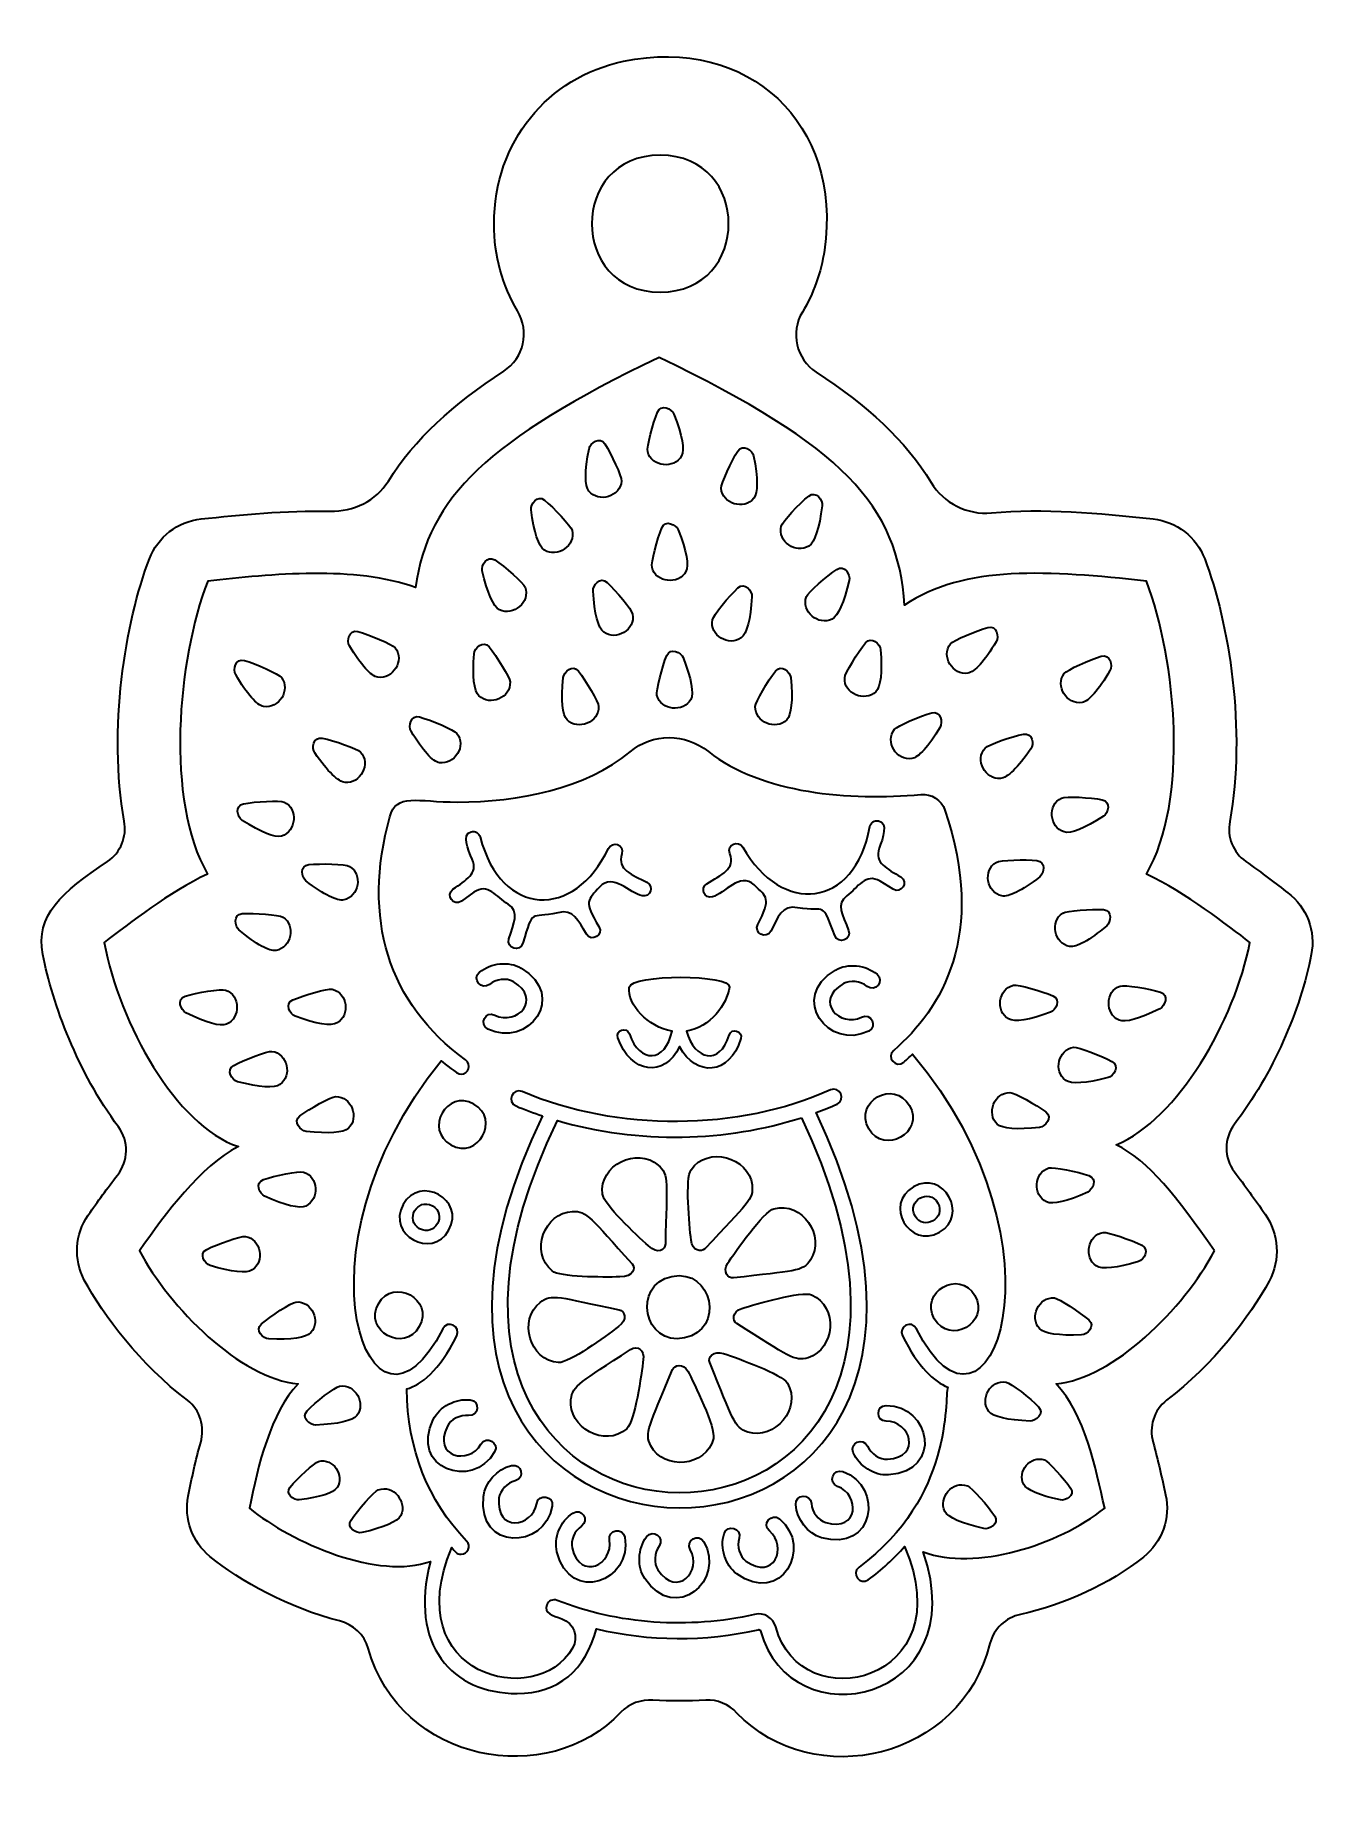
# Model space of a CAD drawing. Header units: inches. Extents: x 13.99 to 15.83, y -7.32 to -4.79.
import ezdxf

# ---------------------------------------------------------------- set-up
doc = ezdxf.new("R2010")
doc.units = ezdxf.units.IN
doc.header["$MEASUREMENT"] = 0
doc.layers.add('_U+0421_U+043B_U+043E_U+0439 1', color=7, linetype='Continuous')

msp = doc.modelspace()

# ---------------------------------------------------------------- linework, layer by layer
at = {"layer": '_U+0421_U+043B_U+043E_U+0439 1', "color": 242, "lineweight": 35, "true_color": 0xc1272d}
for points, knots in [([(15.7922, -6.0221), (15.7755, -6.0094), (15.755, -5.9935), (15.7315, -5.9769), (15.7133, -5.964), (15.7045, -5.9416), (15.7086, -5.9196), (15.7326, -5.7883), (15.7075, -5.6332), (15.6725, -5.5416), (15.6605, -5.51), (15.6318, -5.488), (15.5983, -5.4843), (15.52, -5.4759), (15.4401, -5.4684), (15.3656, -5.4755), (15.3308, -5.4788), (15.297, -5.4615), (15.2788, -5.4316), (15.2423, -5.3713), (15.1868, -5.3209), (15.1135, -5.2731), (15.0849, -5.2545), (15.0759, -5.2158), (15.0936, -5.1866), (15.1096, -5.1603), (15.1205, -5.1302), (15.1254, -5.0976), (15.1522, -4.9162), (15.0156, -4.7883), (14.8361, -4.8259), (14.7271, -4.8487), (14.6501, -4.9416), (14.6501, -5.0595), (14.6501, -5.1063), (14.6622, -5.1489), (14.6837, -5.1849), (14.7014, -5.2148), (14.693, -5.2529), (14.6639, -5.2718), (14.591, -5.3192), (14.5351, -5.3697), (14.4979, -5.4297), (14.4802, -5.4583), (14.4478, -5.4739), (14.4142, -5.4731), (14.3501, -5.4716), (14.2854, -5.4782), (14.2284, -5.4843), (14.1948, -5.488), (14.1662, -5.51), (14.1541, -5.5416), (14.1192, -5.633), (14.0942, -5.7878), (14.1179, -5.919), (14.122, -5.9415), (14.1127, -5.9644), (14.0938, -5.9771), (14.0277, -6.0215), (13.9897, -6.0543), (14.0008, -6.1107), (14.0146, -6.1823), (14.0514, -6.281), (14.1095, -6.3588), (14.125, -6.3795), (14.1241, -6.4079), (14.1082, -6.4282), (14.0937, -6.4469), (14.0797, -6.4663), (14.0661, -6.4857), (14.0469, -6.5134), (14.0447, -6.5495), (14.0604, -6.5792), (14.0875, -6.6303), (14.1415, -6.7009), (14.2088, -6.7522), (14.2272, -6.7662), (14.2342, -6.7904), (14.2279, -6.8127), (14.2206, -6.8386), (14.2149, -6.8649), (14.21, -6.8902), (14.2036, -6.9227), (14.2157, -6.9559), (14.2411, -6.9768), (14.2851, -7.013), (14.355, -7.0511), (14.4276, -7.0696), (14.4474, -7.0747), (14.4637, -7.0893), (14.4691, -7.109), (14.5144, -7.2744), (14.7285, -7.3121), (14.8326, -7.201), (14.8443, -7.1885), (14.8615, -7.1825), (14.8786, -7.1836), (14.9041, -7.1851), (14.9295, -7.1851), (14.9545, -7.1835), (14.9715, -7.1824), (14.9876, -7.1897), (14.9995, -7.2021), (15.1097, -7.3169), (15.3222, -7.2691), (15.3636, -7.102), (15.3689, -7.0807), (15.3862, -7.065), (15.4076, -7.0602), (15.4712, -7.046), (15.5354, -7.0167), (15.5844, -6.9777), (15.6113, -6.9563), (15.6237, -6.9216), (15.6162, -6.888), (15.6109, -6.8639), (15.6055, -6.8386), (15.5983, -6.8129), (15.592, -6.7905), (15.5993, -6.7663), (15.6178, -6.7521), (15.6843, -6.7013), (15.738, -6.6317), (15.7653, -6.5807), (15.7817, -6.5502), (15.7794, -6.5129), (15.7595, -6.4845), (15.7446, -6.4631), (15.73, -6.4426), (15.7152, -6.4234), (15.6999, -6.4034), (15.6998, -6.3753), (15.7152, -6.3552), (15.7707, -6.2826), (15.8104, -6.1904), (15.8259, -6.1109), (15.8325, -6.0773), (15.8194, -6.0428), (15.7922, -6.0221)], [0, 0, 0, 0, 1, 1, 1, 2, 2, 2, 3, 3, 3, 4, 4, 4, 5, 5, 5, 6, 6, 6, 7, 7, 7, 8, 8, 8, 9, 9, 9, 10, 10, 10, 11, 11, 11, 12, 12, 12, 13, 13, 13, 14, 14, 14, 15, 15, 15, 16, 16, 16, 17, 17, 17, 18, 18, 18, 19, 19, 19, 20, 20, 20, 21, 21, 21, 22, 22, 22, 23, 23, 23, 24, 24, 24, 25, 25, 25, 26, 26, 26, 27, 27, 27, 28, 28, 28, 29, 29, 29, 30, 30, 30, 31, 31, 31, 32, 32, 32, 33, 33, 33, 34, 34, 34, 35, 35, 35, 36, 36, 36, 37, 37, 37, 38, 38, 38, 39, 39, 39, 40, 40, 40, 41, 41, 41, 42, 42, 42, 43, 43, 43, 44, 44, 44, 45, 45, 45, 46, 46, 46, 46]), ([(14.8891, -5.158), (14.7579, -5.158), (14.7579, -4.961), (14.8891, -4.961), (15.0204, -4.961), (15.0204, -5.158), (14.8891, -5.158)], [0, 0, 0, 0, 1, 1, 1, 2, 2, 2, 2])]:
    msp.add_open_spline(points, degree=3, knots=knots, dxfattribs=at)
at = {"layer": '_U+0421_U+043B_U+043E_U+0439 1', "color": 7, "lineweight": 35, "true_color": 0xffffff}
for points, knots in [([(15.6867, -6.5371), (15.6423, -6.6207), (15.5415, -6.7208), (15.4586, -6.7285), (15.5001, -6.7721), (15.5155, -6.8486), (15.5286, -6.9074), (15.4607, -6.9612), (15.3422, -6.9981), (15.2676, -6.9704), (15.3426, -7.1882), (15.0757, -7.2422), (15.0335, -7.0839), (15.0332, -7.0824), (15.0313, -7.0817), (15.0298, -7.0822), (14.9542, -7.0997), (14.8724, -7.0989), (14.7972, -7.0811), (14.7822, -7.1407), (14.7417, -7.1741), (14.6832, -7.1741), (14.5902, -7.1741), (14.5267, -7.1047), (14.5586, -6.9839), (14.4847, -7.0113), (14.3592, -6.9577), (14.2981, -6.9074), (14.31, -6.8462), (14.3289, -6.7696), (14.368, -6.7285), (14.2844, -6.7209), (14.1834, -6.6193), (14.1398, -6.5371), (14.1775, -6.4832), (14.2277, -6.4155), (14.2821, -6.3873), (14.1915, -6.3569), (14.1118, -6.2109), (14.0889, -6.0935), (14.126, -6.0654), (14.1821, -6.0216), (14.2377, -5.9951), (14.1768, -5.8897), (14.1942, -5.6882), (14.238, -5.5736), (14.3292, -5.5637), (14.4513, -5.5512), (14.5369, -5.5831), (14.555, -5.4534), (14.6412, -5.3704), (14.8874, -5.2519), (15.1518, -5.3792), (15.2311, -5.4641), (15.2408, -5.6085), (15.3251, -5.5498), (15.4498, -5.5586), (15.5886, -5.5736), (15.6323, -5.688), (15.6499, -5.8896), (15.5888, -5.9951), (15.646, -6.0223), (15.7051, -6.0688), (15.7377, -6.0935), (15.7158, -6.2063), (15.6337, -6.3482), (15.5453, -6.3845), (15.5919, -6.4077), (15.6326, -6.4599), (15.6867, -6.5371)], [0, 0, 0, 0, 1, 1, 1, 2, 2, 2, 3, 3, 3, 4, 4, 4, 5, 5, 5, 6, 6, 6, 7, 7, 7, 8, 8, 8, 9, 9, 9, 10, 10, 10, 11, 11, 11, 12, 12, 12, 13, 13, 13, 14, 14, 14, 15, 15, 15, 16, 16, 16, 17, 17, 17, 18, 18, 18, 19, 19, 19, 20, 20, 20, 21, 21, 21, 22, 22, 22, 23, 23, 23, 23]), ([(14.8711, -5.3875), (14.8765, -5.4097), (14.9095, -5.4128), (14.9198, -5.3935), (14.9245, -5.3847), (14.9207, -5.3641), (14.9088, -5.3335), (14.9059, -5.3261), (14.8903, -5.3181), (14.8851, -5.3306), (14.8787, -5.346), (14.8696, -5.3811), (14.8711, -5.3875)], [0, 0, 0, 0, 1, 1, 1, 2, 2, 2, 3, 3, 3, 4, 4, 4, 4]), ([(14.7866, -5.4442), (14.8001, -5.4614), (14.8321, -5.4525), (14.8334, -5.4297), (14.8337, -5.4232), (14.8186, -5.3903), (14.8095, -5.3762), (14.8022, -5.3648), (14.7882, -5.3755), (14.7867, -5.3832), (14.7804, -5.4155), (14.7804, -5.4364), (14.7866, -5.4442)], [0, 0, 0, 0, 1, 1, 1, 2, 2, 2, 3, 3, 3, 4, 4, 4, 4]), ([(14.9769, -5.4401), (14.9782, -5.4629), (15.0102, -5.4718), (15.0237, -5.4546), (15.0299, -5.4468), (15.0298, -5.4259), (15.0235, -5.3936), (15.022, -5.3859), (15.008, -5.3752), (15.0007, -5.3866), (14.9917, -5.4006), (14.9765, -5.4336), (14.9769, -5.4401)], [0, 0, 0, 0, 1, 1, 1, 2, 2, 2, 3, 3, 3, 4, 4, 4, 4]), ([(14.7033, -5.4711), (14.7075, -5.5037), (14.7141, -5.5235), (14.7224, -5.529), (14.7407, -5.541), (14.7682, -5.5225), (14.7622, -5.5005), (14.7605, -5.4942), (14.7357, -5.4677), (14.7227, -5.4572), (14.7122, -5.4487), (14.7023, -5.4633), (14.7033, -5.4711)], [0, 0, 0, 0, 1, 1, 1, 2, 2, 2, 3, 3, 3, 4, 4, 4, 4]), ([(15.103, -5.5232), (15.1114, -5.5177), (15.1179, -5.4979), (15.1221, -5.4653), (15.1232, -5.4574), (15.1133, -5.4429), (15.1027, -5.4514), (15.0897, -5.4619), (15.0649, -5.4883), (15.0632, -5.4946), (15.0572, -5.5167), (15.0848, -5.5352), (15.103, -5.5232)], [0, 0, 0, 0, 1, 1, 1, 2, 2, 2, 3, 3, 3, 4, 4, 4, 4]), ([(14.915, -5.5), (14.9121, -5.4926), (14.8965, -5.4846), (14.8913, -5.4971), (14.8849, -5.5126), (14.8758, -5.5477), (14.8773, -5.554), (14.8826, -5.5762), (14.9157, -5.5793), (14.926, -5.56), (14.9306, -5.5512), (14.9269, -5.5307), (14.915, -5.5)], [0, 0, 0, 0, 1, 1, 1, 2, 2, 2, 3, 3, 3, 4, 4, 4, 4]), ([(14.6331, -5.559), (14.6406, -5.5911), (14.6491, -5.6102), (14.6579, -5.6148), (14.6772, -5.6249), (14.7028, -5.6037), (14.6947, -5.5824), (14.6924, -5.5763), (14.6651, -5.5524), (14.651, -5.5433), (14.6397, -5.5359), (14.6313, -5.5513), (14.6331, -5.559)], [0, 0, 0, 0, 1, 1, 1, 2, 2, 2, 3, 3, 3, 4, 4, 4, 4]), ([(15.1431, -5.5569), (15.1291, -5.566), (15.1018, -5.5899), (15.0995, -5.596), (15.0913, -5.6173), (15.1169, -5.6385), (15.1363, -5.6284), (15.1451, -5.6237), (15.1536, -5.6047), (15.161, -5.5726), (15.1628, -5.5649), (15.1544, -5.5495), (15.1431, -5.5569)], [0, 0, 0, 0, 1, 1, 1, 2, 2, 2, 3, 3, 3, 4, 4, 4, 4]), ([(14.8494, -5.6211), (14.8481, -5.6147), (14.825, -5.5868), (14.8126, -5.5755), (14.8027, -5.5664), (14.7919, -5.5803), (14.7924, -5.5881), (14.7946, -5.621), (14.7999, -5.6412), (14.8079, -5.6471), (14.8253, -5.6603), (14.854, -5.6435), (14.8494, -5.6211)], [0, 0, 0, 0, 1, 1, 1, 2, 2, 2, 3, 3, 3, 4, 4, 4, 4]), ([(15.0057, -5.6553), (15.0136, -5.6493), (15.0189, -5.6291), (15.0211, -5.5962), (15.0216, -5.5884), (15.0109, -5.5745), (15.0009, -5.5836), (14.9885, -5.5949), (14.9654, -5.6229), (14.9641, -5.6293), (14.9595, -5.6516), (14.9882, -5.6684), (15.0057, -5.6553)], [0, 0, 0, 0, 1, 1, 1, 2, 2, 2, 3, 3, 3, 4, 4, 4, 4]), ([(15.3318, -5.7062), (15.3416, -5.7045), (15.3556, -5.689), (15.3727, -5.6609), (15.3767, -5.6541), (15.3736, -5.6368), (15.3605, -5.6403), (15.3443, -5.6447), (15.311, -5.6589), (15.3069, -5.664), (15.2925, -5.6817), (15.3102, -5.7098), (15.3318, -5.7062)], [0, 0, 0, 0, 1, 1, 1, 2, 2, 2, 3, 3, 3, 4, 4, 4, 4]), ([(14.4419, -5.6667), (14.4589, -5.6948), (14.4729, -5.7103), (14.4827, -5.712), (14.5043, -5.7156), (14.522, -5.6875), (14.5076, -5.6698), (14.5035, -5.6647), (14.4702, -5.6505), (14.454, -5.6462), (14.4409, -5.6427), (14.4378, -5.66), (14.4419, -5.6667)], [0, 0, 0, 0, 1, 1, 1, 2, 2, 2, 3, 3, 3, 4, 4, 4, 4]), ([(14.6282, -5.7387), (14.6436, -5.7541), (14.6743, -5.7416), (14.673, -5.7188), (14.6726, -5.7123), (14.6537, -5.6813), (14.6431, -5.6684), (14.6345, -5.658), (14.6218, -5.6702), (14.6212, -5.6781), (14.6187, -5.7109), (14.6211, -5.7316), (14.6282, -5.7387)], [0, 0, 0, 0, 1, 1, 1, 2, 2, 2, 3, 3, 3, 4, 4, 4, 4]), ([(15.1844, -5.6626), (15.1737, -5.6755), (15.1548, -5.7065), (15.1545, -5.713), (15.1531, -5.7358), (15.1838, -5.7483), (15.1993, -5.7328), (15.2063, -5.7258), (15.2087, -5.705), (15.2062, -5.6722), (15.2056, -5.6644), (15.193, -5.6522), (15.1844, -5.6626)], [0, 0, 0, 0, 1, 1, 1, 2, 2, 2, 3, 3, 3, 4, 4, 4, 4]), ([(14.2783, -5.7081), (14.2948, -5.7365), (14.3086, -5.7522), (14.3184, -5.7541), (14.3399, -5.7581), (14.358, -5.7303), (14.344, -5.7123), (14.34, -5.7072), (14.3069, -5.6924), (14.2908, -5.6877), (14.2778, -5.684), (14.2743, -5.7013), (14.2783, -5.7081)], [0, 0, 0, 0, 1, 1, 1, 2, 2, 2, 3, 3, 3, 4, 4, 4, 4]), ([(14.9221, -5.6838), (14.9192, -5.6765), (14.9036, -5.6685), (14.8984, -5.6809), (14.892, -5.6964), (14.8829, -5.7315), (14.8844, -5.7379), (14.8898, -5.76), (14.9228, -5.7631), (14.9331, -5.7438), (14.9378, -5.735), (14.934, -5.7145), (14.9221, -5.6838)], [0, 0, 0, 0, 1, 1, 1, 2, 2, 2, 3, 3, 3, 4, 4, 4, 4]), ([(15.4961, -5.7482), (15.5059, -5.7464), (15.5197, -5.7307), (15.5362, -5.7023), (15.5402, -5.6954), (15.5367, -5.6782), (15.5237, -5.6819), (15.5076, -5.6866), (15.4745, -5.7013), (15.4705, -5.7065), (15.4565, -5.7245), (15.4746, -5.7522), (15.4961, -5.7482)], [0, 0, 0, 0, 1, 1, 1, 2, 2, 2, 3, 3, 3, 4, 4, 4, 4]), ([(14.7495, -5.7126), (14.7464, -5.7453), (14.7484, -5.7661), (14.7553, -5.7733), (14.7705, -5.789), (14.8014, -5.777), (14.8005, -5.7542), (14.8002, -5.7477), (14.7819, -5.7164), (14.7715, -5.7033), (14.7631, -5.6927), (14.7503, -5.7047), (14.7495, -5.7126)], [0, 0, 0, 0, 1, 1, 1, 2, 2, 2, 3, 3, 3, 4, 4, 4, 4]), ([(15.0549, -5.7033), (15.0445, -5.7164), (15.0262, -5.7477), (15.0259, -5.7542), (15.0249, -5.777), (15.0559, -5.789), (15.0711, -5.7733), (15.078, -5.7661), (15.08, -5.7453), (15.0769, -5.7126), (15.0761, -5.7047), (15.0633, -5.6927), (15.0549, -5.7033)], [0, 0, 0, 0, 1, 1, 1, 2, 2, 2, 3, 3, 3, 4, 4, 4, 4]), ([(15.2511, -5.8291), (15.2609, -5.8274), (15.2749, -5.8119), (15.2919, -5.7838), (15.296, -5.777), (15.2928, -5.7598), (15.2798, -5.7633), (15.2636, -5.7676), (15.2302, -5.7818), (15.2261, -5.7869), (15.2118, -5.8046), (15.2295, -5.8327), (15.2511, -5.8291)], [0, 0, 0, 0, 1, 1, 1, 2, 2, 2, 3, 3, 3, 4, 4, 4, 4]), ([(14.5307, -5.7896), (14.5477, -5.8178), (14.5617, -5.8333), (14.5715, -5.8349), (14.5931, -5.8385), (14.6108, -5.8105), (14.5965, -5.7927), (14.5924, -5.7876), (14.559, -5.7734), (14.5428, -5.7691), (14.5298, -5.7656), (14.5266, -5.7829), (14.5307, -5.7896)], [0, 0, 0, 0, 1, 1, 1, 2, 2, 2, 3, 3, 3, 4, 4, 4, 4]), ([(15.1752, -6.9924), (15.311, -6.8914), (15.298, -6.7521), (15.3027, -6.7333), (15.2834, -6.7253), (15.2603, -6.705), (15.2376, -6.6594), (15.2309, -6.646), (15.2513, -6.636), (15.2577, -6.6493), (15.3616, -6.8562), (15.4865, -6.5317), (15.2521, -6.2543), (15.2479, -6.2582), (15.244, -6.2622), (15.2397, -6.2659), (15.2281, -6.2754), (15.2136, -6.2581), (15.2251, -6.2488), (15.2937, -6.1896), (15.3594, -6.0825), (15.2988, -5.9031), (15.2939, -5.8885), (15.2795, -5.8793), (15.2641, -5.8806), (15.1618, -5.8902), (15.0353, -5.8794), (14.9585, -5.8189), (14.925, -5.7925), (14.8784, -5.7919), (14.8457, -5.8193), (14.7823, -5.8724), (14.6847, -5.8915), (14.5973, -5.8915), (14.5388, -5.8915), (14.5093, -5.8785), (14.5001, -5.9127), (14.4596, -6.0585), (14.4975, -6.1817), (14.6091, -6.2625), (14.618, -6.2691), (14.6133, -6.283), (14.6025, -6.283), (14.5961, -6.283), (14.5789, -6.2678), (14.574, -6.2637), (14.3499, -6.5394), (14.4742, -6.8539), (14.5761, -6.6493), (14.5829, -6.636), (14.6026, -6.6459), (14.5963, -6.6594), (14.5708, -6.7105), (14.5449, -6.73), (14.5243, -6.7358), (14.5254, -6.8224), (14.5543, -6.8962), (14.6106, -6.9547), (14.6176, -6.962), (14.612, -6.9738), (14.6025, -6.9738), (14.5965, -6.9738), (14.5931, -6.969), (14.5892, -6.9642), (14.5114, -7.1482), (14.7106, -7.1991), (14.7629, -7.1087), (14.7721, -7.0929), (14.7647, -7.0725), (14.7474, -7.0665), (14.7348, -7.0622), (14.7211, -7.0588), (14.7259, -7.0464), (14.7282, -7.0406), (14.7347, -7.0378), (14.7406, -7.04), (14.8274, -7.0745), (14.9311, -7.0819), (15.0247, -7.0603), (15.0384, -7.0571), (15.0517, -7.065), (15.0553, -7.0783), (15.0909, -7.213), (15.3256, -7.1586), (15.2406, -6.9627), (15.2253, -6.98), (15.208, -6.9959), (15.1885, -7.0106), (15.1767, -7.0191), (15.1629, -7.0015), (15.1752, -6.9924)], [0, 0, 0, 0, 1, 1, 1, 2, 2, 2, 3, 3, 3, 4, 4, 4, 5, 5, 5, 6, 6, 6, 7, 7, 7, 8, 8, 8, 9, 9, 9, 10, 10, 10, 11, 11, 11, 12, 12, 12, 13, 13, 13, 14, 14, 14, 15, 15, 15, 16, 16, 16, 17, 17, 17, 18, 18, 18, 19, 19, 19, 20, 20, 20, 21, 21, 21, 22, 22, 22, 23, 23, 23, 24, 24, 24, 25, 25, 25, 26, 26, 26, 27, 27, 27, 28, 28, 28, 29, 29, 29, 30, 30, 30, 30]), ([(14.392, -5.8209), (14.4109, -5.8479), (14.4259, -5.8624), (14.4358, -5.8634), (14.4576, -5.8656), (14.4734, -5.8364), (14.4579, -5.8196), (14.4535, -5.8148), (14.4192, -5.8029), (14.4028, -5.7996), (14.3895, -5.797), (14.3875, -5.8145), (14.392, -5.8209)], [0, 0, 0, 0, 1, 1, 1, 2, 2, 2, 3, 3, 3, 4, 4, 4, 4]), ([(15.4117, -5.7938), (15.3953, -5.7971), (15.361, -5.809), (15.3566, -5.8138), (15.3411, -5.8305), (15.3569, -5.8598), (15.3787, -5.8576), (15.3886, -5.8566), (15.4036, -5.8421), (15.4225, -5.8151), (15.427, -5.8087), (15.425, -5.7912), (15.4117, -5.7938)], [0, 0, 0, 0, 1, 1, 1, 2, 2, 2, 3, 3, 3, 4, 4, 4, 4]), ([(14.348, -5.8916), (14.3421, -5.8888), (14.3058, -5.8908), (14.2894, -5.8941), (14.2762, -5.8967), (14.281, -5.9136), (14.2876, -5.9179), (14.3153, -5.9356), (14.3347, -5.9433), (14.3443, -5.9405), (14.3652, -5.9342), (14.3687, -5.9012), (14.348, -5.8916)], [0, 0, 0, 0, 1, 1, 1, 2, 2, 2, 3, 3, 3, 4, 4, 4, 4]), ([(15.4703, -5.9346), (15.4798, -5.9375), (15.4992, -5.9298), (15.5269, -5.9121), (15.5336, -5.9078), (15.5383, -5.8909), (15.5251, -5.8883), (15.5087, -5.885), (15.4724, -5.883), (15.4665, -5.8858), (15.4458, -5.8953), (15.4493, -5.9284), (15.4703, -5.9346)], [0, 0, 0, 0, 1, 1, 1, 2, 2, 2, 3, 3, 3, 4, 4, 4, 4]), ([(14.6702, -6.0387), (14.6871, -6.0494), (14.6782, -6.0657), (14.6713, -6.0885), (14.6672, -6.1018), (14.6874, -6.108), (14.6914, -6.0946), (14.7073, -6.042), (14.7004, -6.0609), (14.742, -6.0507), (14.7645, -6.0451), (14.7711, -6.0622), (14.783, -6.0817), (14.7901, -6.0936), (14.8081, -6.0827), (14.8009, -6.0708), (14.7786, -6.0341), (14.7847, -6.0326), (14.8022, -6.0136), (14.821, -5.9932), (14.8458, -6.0231), (14.863, -6.0266), (14.8748, -6.0291), (14.8807, -6.0127), (14.87, -6.007), (14.8483, -5.9956), (14.8268, -5.9893), (14.8338, -5.9661), (14.8381, -5.9519), (14.8198, -5.9475), (14.8146, -5.9582), (14.766, -6.0605), (14.6602, -6.0585), (14.63, -5.9418), (14.6285, -5.9362), (14.6227, -5.9328), (14.6171, -5.9343), (14.6028, -5.938), (14.6127, -5.9597), (14.6187, -5.9739), (14.6276, -5.9947), (14.6092, -6.0039), (14.5909, -6.0171), (14.5796, -6.0252), (14.592, -6.0423), (14.6032, -6.0342), (14.6032, -6.0342), (14.621, -6.0214), (14.621, -6.0214), (14.6407, -6.0071), (14.6538, -6.0282), (14.6702, -6.0387)], [0, 0, 0, 0, 1, 1, 1, 2, 2, 2, 3, 3, 3, 4, 4, 4, 5, 5, 5, 6, 6, 6, 7, 7, 7, 8, 8, 8, 9, 9, 9, 10, 10, 10, 11, 11, 11, 12, 12, 12, 13, 13, 13, 14, 14, 14, 15, 15, 15, 16, 16, 16, 17, 17, 17, 17]), ([(14.9644, -6.0281), (14.9813, -6.0234), (15.0039, -5.9918), (15.0241, -6.0108), (15.043, -6.0285), (15.0491, -6.0295), (15.0295, -6.0678), (15.0231, -6.0801), (15.0419, -6.0897), (15.0482, -6.0774), (15.0586, -6.0571), (15.064, -6.0396), (15.0868, -6.0435), (15.1291, -6.0507), (15.1208, -6.0324), (15.1404, -6.0837), (15.1454, -6.0968), (15.1651, -6.0892), (15.1601, -6.0762), (15.1516, -6.054), (15.1415, -6.0383), (15.1576, -6.0264), (15.1732, -6.0148), (15.1847, -5.9928), (15.2054, -6.0056), (15.2054, -6.0056), (15.2241, -6.0171), (15.2241, -6.0171), (15.2359, -6.0244), (15.247, -6.0065), (15.2351, -5.9992), (15.2159, -5.9874), (15.1969, -5.9795), (15.2043, -5.9581), (15.2093, -5.9436), (15.2177, -5.9212), (15.2031, -5.9185), (15.1974, -5.9175), (15.1919, -5.9212), (15.1908, -5.9269), (15.169, -6.0454), (15.0636, -6.055), (15.0078, -5.9564), (15.0019, -5.9461), (14.9839, -5.9518), (14.9892, -5.9657), (14.9978, -5.9883), (14.9769, -5.9961), (14.9561, -6.0091), (14.9458, -6.0155), (14.9528, -6.0314), (14.9644, -6.0281)], [0, 0, 0, 0, 1, 1, 1, 2, 2, 2, 3, 3, 3, 4, 4, 4, 5, 5, 5, 6, 6, 6, 7, 7, 7, 8, 8, 8, 9, 9, 9, 10, 10, 10, 11, 11, 11, 12, 12, 12, 13, 13, 13, 14, 14, 14, 15, 15, 15, 16, 16, 16, 17, 17, 17, 17]), ([(14.3794, -6.005), (14.4055, -6.0251), (14.4242, -6.0345), (14.4339, -6.0324), (14.4553, -6.028), (14.4617, -5.9954), (14.4419, -5.9841), (14.4362, -5.9808), (14.4, -5.9797), (14.3833, -5.9815), (14.3699, -5.9829), (14.3732, -6.0002), (14.3794, -6.005)], [0, 0, 0, 0, 1, 1, 1, 2, 2, 2, 3, 3, 3, 4, 4, 4, 4]), ([(15.4312, -5.9757), (15.4145, -5.9739), (15.3783, -5.975), (15.3726, -5.9783), (15.3528, -5.9896), (15.3592, -6.0222), (15.3806, -6.0266), (15.3903, -6.0286), (15.409, -6.0193), (15.4351, -5.9992), (15.4413, -5.9944), (15.4446, -5.9771), (15.4312, -5.9757)], [0, 0, 0, 0, 1, 1, 1, 2, 2, 2, 3, 3, 3, 4, 4, 4, 4]), ([(14.3462, -6.057), (14.3407, -6.0535), (14.3045, -6.051), (14.2878, -6.0521), (14.2743, -6.0531), (14.2769, -6.0705), (14.283, -6.0755), (14.3083, -6.0966), (14.3266, -6.1067), (14.3364, -6.105), (14.358, -6.1014), (14.3655, -6.0691), (14.3462, -6.057)], [0, 0, 0, 0, 1, 1, 1, 2, 2, 2, 3, 3, 3, 4, 4, 4, 4]), ([(15.4781, -6.0992), (15.4879, -6.1008), (15.5062, -6.0908), (15.5315, -6.0697), (15.5376, -6.0647), (15.5402, -6.0473), (15.5267, -6.0463), (15.51, -6.0452), (15.4738, -6.0477), (15.4683, -6.0512), (15.449, -6.0633), (15.4565, -6.0956), (15.4781, -6.0992)], [0, 0, 0, 0, 1, 1, 1, 2, 2, 2, 3, 3, 3, 4, 4, 4, 4]), ([(14.6512, -6.198), (14.6378, -6.1912), (14.6277, -6.2114), (14.641, -6.2181), (14.6981, -6.247), (14.757, -6.1705), (14.6889, -6.1304), (14.6713, -6.1201), (14.6456, -6.1226), (14.629, -6.1364), (14.6175, -6.1461), (14.632, -6.1632), (14.6434, -6.1538), (14.6527, -6.146), (14.668, -6.1443), (14.6775, -6.1499), (14.7205, -6.1752), (14.6825, -6.2138), (14.6512, -6.198)], [0, 0, 0, 0, 1, 1, 1, 2, 2, 2, 3, 3, 3, 4, 4, 4, 5, 5, 5, 6, 6, 6, 6]), ([(14.8445, -6.1577), (14.8409, -6.1825), (14.8716, -6.2154), (14.9061, -6.2211), (14.8966, -6.2662), (14.8598, -6.2685), (14.8447, -6.225), (14.8408, -6.2139), (14.8243, -6.2198), (14.8281, -6.2307), (14.8461, -6.2826), (14.8958, -6.2889), (14.917, -6.2434), (14.9406, -6.288), (14.9894, -6.2843), (15.005, -6.2319), (15.0083, -6.2207), (14.9915, -6.2157), (14.9882, -6.2269), (14.9749, -6.2714), (14.9384, -6.2629), (14.9268, -6.2211), (14.9615, -6.2156), (14.9852, -6.1827), (14.9887, -6.1577), (14.9914, -6.1391), (14.8471, -6.139), (14.8445, -6.1577)], [0, 0, 0, 0, 1, 1, 1, 2, 2, 2, 3, 3, 3, 4, 4, 4, 5, 5, 5, 6, 6, 6, 7, 7, 7, 8, 8, 8, 9, 9, 9, 9]), ([(15.1526, -6.1528), (15.1621, -6.1472), (15.1774, -6.149), (15.1867, -6.1567), (15.1981, -6.1661), (15.2126, -6.149), (15.2011, -6.1393), (15.1845, -6.1255), (15.1588, -6.123), (15.1411, -6.1333), (15.0731, -6.1734), (15.132, -6.2499), (15.1891, -6.221), (15.2024, -6.2143), (15.1922, -6.1941), (15.1789, -6.2009), (15.1476, -6.2167), (15.1096, -6.1781), (15.1526, -6.1528)], [0, 0, 0, 0, 1, 1, 1, 2, 2, 2, 3, 3, 3, 4, 4, 4, 5, 5, 5, 6, 6, 6, 6]), ([(14.2652, -6.211), (14.2854, -6.2025), (14.2853, -6.1693), (14.2637, -6.162), (14.2575, -6.1599), (14.2217, -6.1658), (14.2057, -6.1708), (14.1928, -6.1749), (14.1994, -6.1912), (14.2065, -6.1947), (14.2359, -6.2093), (14.2561, -6.2149), (14.2652, -6.211)], [0, 0, 0, 0, 1, 1, 1, 2, 2, 2, 3, 3, 3, 4, 4, 4, 4]), ([(14.3639, -6.1998), (14.3948, -6.211), (14.4154, -6.2143), (14.4241, -6.2094), (14.4432, -6.1987), (14.4393, -6.1657), (14.4171, -6.1609), (14.4107, -6.1595), (14.3758, -6.1694), (14.3604, -6.1762), (14.3481, -6.1816), (14.3565, -6.1971), (14.3639, -6.1998)], [0, 0, 0, 0, 1, 1, 1, 2, 2, 2, 3, 3, 3, 4, 4, 4, 4]), ([(15.4541, -6.1703), (15.4387, -6.1636), (15.4038, -6.1537), (15.3974, -6.1551), (15.3752, -6.1599), (15.3713, -6.1929), (15.3904, -6.2036), (15.3991, -6.2085), (15.4197, -6.2052), (15.4506, -6.1939), (15.4581, -6.1913), (15.4664, -6.1758), (15.4541, -6.1703)], [0, 0, 0, 0, 1, 1, 1, 2, 2, 2, 3, 3, 3, 4, 4, 4, 4]), ([(15.5493, -6.2052), (15.5584, -6.2091), (15.5786, -6.2035), (15.6081, -6.1889), (15.6151, -6.1854), (15.6217, -6.1691), (15.6088, -6.165), (15.5928, -6.16), (15.557, -6.1541), (15.5509, -6.1562), (15.5292, -6.1635), (15.5291, -6.1967), (15.5493, -6.2052)], [0, 0, 0, 0, 1, 1, 1, 2, 2, 2, 3, 3, 3, 4, 4, 4, 4]), ([(15.5335, -6.288), (15.5411, -6.2861), (15.5509, -6.2715), (15.5391, -6.2649), (15.5245, -6.2567), (15.4907, -6.2436), (15.4842, -6.2444), (15.4615, -6.2471), (15.4546, -6.2796), (15.4726, -6.292), (15.4808, -6.2977), (15.5017, -6.2963), (15.5335, -6.288)], [0, 0, 0, 0, 1, 1, 1, 2, 2, 2, 3, 3, 3, 4, 4, 4, 4]), ([(14.3419, -6.2978), (14.3599, -6.2854), (14.353, -6.2529), (14.3303, -6.2502), (14.3239, -6.2494), (14.29, -6.2625), (14.2754, -6.2707), (14.2636, -6.2773), (14.2734, -6.2919), (14.281, -6.2939), (14.3129, -6.3022), (14.3337, -6.3035), (14.3419, -6.2978)], [0, 0, 0, 0, 1, 1, 1, 2, 2, 2, 3, 3, 3, 4, 4, 4, 4]), ([(15.1892, -6.3615), (15.2112, -6.4002), (15.2698, -6.3668), (15.2477, -6.3281), (15.2256, -6.2895), (15.1671, -6.3228), (15.1892, -6.3615)], [0, 0, 0, 0, 1, 1, 1, 2, 2, 2, 2]), ([(14.7198, -6.3431), (14.7068, -6.3387), (14.694, -6.3341), (14.6816, -6.3288), (14.6679, -6.323), (14.6768, -6.3022), (14.6904, -6.3081), (14.8274, -6.3664), (15.0016, -6.3654), (15.1342, -6.3056), (15.1479, -6.2996), (15.1569, -6.3201), (15.1435, -6.3261), (15.1337, -6.3305), (15.1237, -6.3345), (15.1136, -6.3383), (15.4743, -7.1025), (14.3581, -7.089), (14.7198, -6.3431)], [0, 0, 0, 0, 1, 1, 1, 2, 2, 2, 3, 3, 3, 4, 4, 4, 5, 5, 5, 6, 6, 6, 6]), ([(14.4223, -6.3152), (14.4157, -6.3153), (14.3841, -6.3331), (14.3707, -6.3432), (14.36, -6.3514), (14.3717, -6.3645), (14.3796, -6.3654), (14.4123, -6.3691), (14.4331, -6.3675), (14.4404, -6.3607), (14.4564, -6.3459), (14.445, -6.3147), (14.4223, -6.3152)], [0, 0, 0, 0, 1, 1, 1, 2, 2, 2, 3, 3, 3, 4, 4, 4, 4]), ([(14.588, -6.3848), (14.5491, -6.3631), (14.582, -6.3043), (14.6208, -6.326), (14.6598, -6.3477), (14.6269, -6.4065), (14.588, -6.3848)], [0, 0, 0, 0, 1, 1, 1, 2, 2, 2, 2]), ([(15.4349, -6.3596), (15.4428, -6.3587), (15.4545, -6.3456), (15.4438, -6.3374), (15.4304, -6.3272), (15.3988, -6.3095), (15.3923, -6.3094), (15.3695, -6.3089), (15.3581, -6.3401), (15.3741, -6.3549), (15.3814, -6.3617), (15.4022, -6.3633), (15.4349, -6.3596)], [0, 0, 0, 0, 1, 1, 1, 2, 2, 2, 3, 3, 3, 4, 4, 4, 4]), ([(15.0922, -6.3457), (14.9855, -6.3803), (14.8582, -6.3838), (14.7414, -6.3499), (14.3949, -7.058), (15.437, -7.0712), (15.0922, -6.3457)], [0, 0, 0, 0, 1, 1, 1, 2, 2, 2, 2]), ([(14.8965, -6.5273), (14.8984, -6.4388), (14.9021, -6.4277), (14.8863, -6.4138), (14.856, -6.3871), (14.8008, -6.4139), (14.806, -6.4557), (14.8079, -6.4703), (14.854, -6.514), (14.872, -6.5302), (14.8859, -6.5427), (14.8963, -6.5357), (14.8965, -6.5273)], [0, 0, 0, 0, 1, 1, 1, 2, 2, 2, 3, 3, 3, 4, 4, 4, 4]), ([(14.9535, -6.5341), (15.0137, -6.4691), (15.0239, -6.4634), (15.0213, -6.4424), (15.0163, -6.4023), (14.9573, -6.3858), (14.9334, -6.4205), (14.9249, -6.4329), (14.9309, -6.4995), (14.9335, -6.5219), (14.9352, -6.5373), (14.948, -6.54), (14.9535, -6.5341)], [0, 0, 0, 0, 1, 1, 1, 2, 2, 2, 3, 3, 3, 4, 4, 4, 4]), ([(14.3181, -6.4347), (14.3054, -6.4392), (14.3126, -6.4552), (14.3198, -6.4585), (14.3497, -6.4721), (14.37, -6.4769), (14.3791, -6.4727), (14.3989, -6.4635), (14.3976, -6.4303), (14.3758, -6.4238), (14.3695, -6.422), (14.3339, -6.4291), (14.3181, -6.4347)], [0, 0, 0, 0, 1, 1, 1, 2, 2, 2, 3, 3, 3, 4, 4, 4, 4]), ([(15.2535, -6.4451), (15.2967, -6.4204), (15.334, -6.4858), (15.2908, -6.5105), (15.2476, -6.5352), (15.2103, -6.4698), (15.2535, -6.4451)], [0, 0, 0, 0, 1, 1, 1, 2, 2, 2, 2]), ([(15.445, -6.4669), (15.454, -6.4711), (15.4744, -6.4662), (15.5043, -6.4527), (15.5115, -6.4494), (15.5187, -6.4334), (15.506, -6.4289), (15.4902, -6.4233), (15.4546, -6.4161), (15.4483, -6.418), (15.4265, -6.4245), (15.4252, -6.4577), (15.445, -6.4669)], [0, 0, 0, 0, 1, 1, 1, 2, 2, 2, 3, 3, 3, 4, 4, 4, 4]), ([(14.585, -6.5072), (14.5608, -6.5507), (14.495, -6.514), (14.5192, -6.4706), (14.5435, -6.4271), (14.6092, -6.4638), (14.585, -6.5072)], [0, 0, 0, 0, 1, 1, 1, 2, 2, 2, 2]), ([(15.2557, -6.4872), (15.2681, -6.5088), (15.3009, -6.4902), (15.2885, -6.4684), (15.2761, -6.4467), (15.2434, -6.4655), (15.2557, -6.4872)], [0, 0, 0, 0, 1, 1, 1, 2, 2, 2, 2]), ([(14.5613, -6.4724), (14.5395, -6.4603), (14.5211, -6.4932), (14.5429, -6.5054), (14.5647, -6.5176), (14.5831, -6.4846), (14.5613, -6.4724)], [0, 0, 0, 0, 1, 1, 1, 2, 2, 2, 2]), ([(14.9944, -6.5762), (15.0824, -6.5656), (15.0938, -6.5678), (15.1054, -6.5501), (15.1276, -6.5163), (15.0933, -6.4655), (15.0526, -6.4766), (15.0376, -6.4806), (14.9972, -6.5386), (14.9859, -6.5556), (14.9783, -6.5671), (14.9869, -6.5771), (14.9944, -6.5762)], [0, 0, 0, 0, 1, 1, 1, 2, 2, 2, 3, 3, 3, 4, 4, 4, 4]), ([(14.7336, -6.5661), (14.7447, -6.5752), (14.8053, -6.5753), (14.8308, -6.5747), (14.8507, -6.5743), (14.8546, -6.5625), (14.8485, -6.5557), (14.7888, -6.4902), (14.7839, -6.4796), (14.7628, -6.4804), (14.7225, -6.482), (14.701, -6.5394), (14.7336, -6.5661)], [0, 0, 0, 0, 1, 1, 1, 2, 2, 2, 3, 3, 3, 4, 4, 4, 4]), ([(14.2923, -6.5166), (14.2858, -6.5156), (14.2515, -6.5274), (14.2366, -6.5351), (14.2246, -6.5412), (14.2338, -6.5562), (14.2414, -6.5584), (14.2729, -6.5679), (14.2937, -6.57), (14.3021, -6.5646), (14.3205, -6.5528), (14.3148, -6.5201), (14.2923, -6.5166)], [0, 0, 0, 0, 1, 1, 1, 2, 2, 2, 3, 3, 3, 4, 4, 4, 4]), ([(15.5821, -6.5292), (15.5672, -6.5216), (15.5329, -6.5098), (15.5264, -6.5108), (15.5039, -6.5143), (15.4982, -6.547), (15.5166, -6.5588), (15.525, -6.5642), (15.5458, -6.5621), (15.5773, -6.5526), (15.5849, -6.5503), (15.5941, -6.5354), (15.5821, -6.5292)], [0, 0, 0, 0, 1, 1, 1, 2, 2, 2, 3, 3, 3, 4, 4, 4, 4]), ([(14.4836, -6.6134), (14.4619, -6.6523), (14.5207, -6.6851), (14.5424, -6.6462), (14.5641, -6.6073), (14.5053, -6.5745), (14.4836, -6.6134)], [0, 0, 0, 0, 1, 1, 1, 2, 2, 2, 2]), ([(14.9241, -6.6625), (14.9825, -6.6506), (14.9645, -6.5621), (14.906, -6.574), (14.8475, -6.586), (14.8656, -6.6745), (14.9241, -6.6625)], [0, 0, 0, 0, 1, 1, 1, 2, 2, 2, 2]), ([(15.2835, -6.635), (15.3056, -6.6737), (15.3641, -6.6402), (15.342, -6.6016), (15.3199, -6.5629), (15.2614, -6.5963), (15.2835, -6.635)], [0, 0, 0, 0, 1, 1, 1, 2, 2, 2, 2]), ([(14.83, -6.6221), (14.7432, -6.604), (14.7331, -6.5983), (14.7164, -6.6113), (14.6846, -6.6362), (14.7009, -6.6953), (14.7429, -6.6979), (14.7578, -6.6988), (14.8103, -6.6605), (14.829, -6.6462), (14.8429, -6.6355), (14.838, -6.6238), (14.83, -6.6221)], [0, 0, 0, 0, 1, 1, 1, 2, 2, 2, 3, 3, 3, 4, 4, 4, 4]), ([(15.107, -6.6005), (15.0929, -6.5944), (15.0268, -6.6136), (15.0063, -6.6201), (14.9924, -6.6246), (14.9927, -6.6377), (14.9992, -6.6418), (15.0744, -6.6886), (15.082, -6.6974), (15.1021, -6.6909), (15.1405, -6.6785), (15.1456, -6.6174), (15.107, -6.6005)], [0, 0, 0, 0, 1, 1, 1, 2, 2, 2, 3, 3, 3, 4, 4, 4, 4]), ([(14.3862, -6.6549), (14.4012, -6.639), (14.3876, -6.6087), (14.3649, -6.6108), (14.3584, -6.6114), (14.3281, -6.6314), (14.3155, -6.6424), (14.3054, -6.6514), (14.318, -6.6636), (14.3259, -6.6639), (14.3588, -6.6653), (14.3794, -6.6622), (14.3862, -6.6549)], [0, 0, 0, 0, 1, 1, 1, 2, 2, 2, 3, 3, 3, 4, 4, 4, 4]), ([(15.5057, -6.6366), (15.4931, -6.6256), (15.4628, -6.6056), (15.4563, -6.605), (15.4336, -6.6029), (15.42, -6.6332), (15.4349, -6.6491), (15.4417, -6.6564), (15.4624, -6.6595), (15.4953, -6.6581), (15.5031, -6.6578), (15.5158, -6.6456), (15.5057, -6.6366)], [0, 0, 0, 0, 1, 1, 1, 2, 2, 2, 3, 3, 3, 4, 4, 4, 4]), ([(14.8464, -6.6791), (14.7742, -6.727), (14.7631, -6.7303), (14.7607, -6.7511), (14.7561, -6.7913), (14.8096, -6.8212), (14.841, -6.7931), (14.8524, -6.7828), (14.8623, -6.715), (14.8648, -6.6935), (14.8663, -6.6813), (14.8569, -6.6721), (14.8464, -6.6791)], [0, 0, 0, 0, 1, 1, 1, 2, 2, 2, 3, 3, 3, 4, 4, 4, 4]), ([(14.9067, -6.7081), (14.8733, -6.7901), (14.8658, -6.7991), (14.8756, -6.8178), (14.8944, -6.8535), (14.9555, -6.8482), (14.9656, -6.8073), (14.9693, -6.792), (14.9376, -6.7275), (14.9286, -6.7101), (14.9224, -6.6984), (14.9094, -6.7014), (14.9067, -6.7081)], [0, 0, 0, 0, 1, 1, 1, 2, 2, 2, 3, 3, 3, 4, 4, 4, 4]), ([(14.9604, -6.6979), (14.9941, -6.7798), (14.995, -6.7915), (15.0151, -6.7979), (15.0536, -6.8103), (15.0934, -6.7636), (15.072, -6.7274), (15.0643, -6.7145), (15.0019, -6.6921), (14.9802, -6.6849), (14.9652, -6.68), (14.9573, -6.6903), (14.9604, -6.6979)], [0, 0, 0, 0, 1, 1, 1, 2, 2, 2, 3, 3, 3, 4, 4, 4, 4]), ([(15.3869, -6.726), (15.3644, -6.722), (15.3484, -6.751), (15.362, -6.7682), (15.3681, -6.776), (15.3885, -6.7808), (15.4213, -6.7821), (15.4292, -6.7824), (15.4428, -6.7713), (15.4335, -6.7616), (15.4219, -6.7495), (15.3933, -6.7271), (15.3869, -6.726)], [0, 0, 0, 0, 1, 1, 1, 2, 2, 2, 3, 3, 3, 4, 4, 4, 4]), ([(14.4276, -6.7318), (14.4212, -6.7329), (14.3926, -6.7553), (14.381, -6.7674), (14.3717, -6.7771), (14.3853, -6.7882), (14.3932, -6.7879), (14.426, -6.7866), (14.4464, -6.7818), (14.4526, -6.774), (14.4661, -6.7568), (14.4501, -6.7278), (14.4276, -6.7318)], [0, 0, 0, 0, 1, 1, 1, 2, 2, 2, 3, 3, 3, 4, 4, 4, 4]), ([(14.6508, -6.8265), (14.6582, -6.8135), (14.6386, -6.8023), (14.6312, -6.8153), (14.6138, -6.8457), (14.5608, -6.8344), (14.5828, -6.7896), (14.5876, -6.7797), (14.6013, -6.7727), (14.6134, -6.7741), (14.6281, -6.7757), (14.6307, -6.7534), (14.6158, -6.7516), (14.5944, -6.7493), (14.5715, -6.7613), (14.5625, -6.7796), (14.5277, -6.8505), (14.6191, -6.882), (14.6508, -6.8265)], [0, 0, 0, 0, 1, 1, 1, 2, 2, 2, 3, 3, 3, 4, 4, 4, 5, 5, 5, 6, 6, 6, 6]), ([(15.2142, -6.7822), (15.2493, -6.7821), (15.266, -6.8337), (15.2162, -6.837), (15.2052, -6.8378), (15.1923, -6.8294), (15.1874, -6.8183), (15.1815, -6.8047), (15.1608, -6.8136), (15.1668, -6.8274), (15.1754, -6.8471), (15.1973, -6.8609), (15.2177, -6.8596), (15.2965, -6.8542), (15.2781, -6.7594), (15.2141, -6.7597), (15.1992, -6.7597), (15.1992, -6.7823), (15.2142, -6.7822)], [0, 0, 0, 0, 1, 1, 1, 2, 2, 2, 3, 3, 3, 4, 4, 4, 5, 5, 5, 6, 6, 6, 6]), ([(14.3976, -6.8402), (14.3917, -6.8417), (14.3666, -6.8649), (14.3566, -6.8771), (14.3486, -6.8869), (14.3622, -6.8963), (14.3696, -6.8954), (14.4003, -6.8917), (14.419, -6.8856), (14.4242, -6.8778), (14.4356, -6.8607), (14.4184, -6.8347), (14.3976, -6.8402)], [0, 0, 0, 0, 1, 1, 1, 2, 2, 2, 3, 3, 3, 4, 4, 4, 4]), ([(14.7114, -6.9006), (14.7055, -6.9351), (14.6518, -6.9426), (14.6571, -6.893), (14.6583, -6.882), (14.6688, -6.8708), (14.6805, -6.8679), (14.695, -6.8644), (14.6898, -6.8426), (14.6752, -6.846), (14.6543, -6.8511), (14.6369, -6.8703), (14.6347, -6.8906), (14.6262, -6.9691), (14.7228, -6.9674), (14.7337, -6.9044), (14.7362, -6.8897), (14.7139, -6.8858), (14.7114, -6.9006)], [0, 0, 0, 0, 1, 1, 1, 2, 2, 2, 3, 3, 3, 4, 4, 4, 5, 5, 5, 6, 6, 6, 6]), ([(15.1518, -6.8548), (15.1377, -6.8498), (15.13, -6.871), (15.1441, -6.8761), (15.1771, -6.8879), (15.1752, -6.9421), (15.1272, -6.9282), (15.1167, -6.9251), (15.1074, -6.9128), (15.1067, -6.9008), (15.1057, -6.886), (15.0833, -6.8872), (15.0841, -6.9023), (15.0855, -6.9237), (15.1013, -6.9442), (15.121, -6.9499), (15.1968, -6.9718), (15.212, -6.8764), (15.1518, -6.8548)], [0, 0, 0, 0, 1, 1, 1, 2, 2, 2, 3, 3, 3, 4, 4, 4, 5, 5, 5, 6, 6, 6, 6]), ([(15.4419, -6.838), (15.4218, -6.8307), (15.4022, -6.8551), (15.4121, -6.8732), (15.4165, -6.8814), (15.4346, -6.8891), (15.4649, -6.8956), (15.4722, -6.8972), (15.4865, -6.889), (15.4794, -6.8785), (15.4706, -6.8654), (15.4477, -6.8401), (15.4419, -6.838)], [0, 0, 0, 0, 1, 1, 1, 2, 2, 2, 3, 3, 3, 4, 4, 4, 4]), ([(14.4834, -6.881), (14.4773, -6.8833), (14.4533, -6.9106), (14.4442, -6.9246), (14.4367, -6.9359), (14.4522, -6.9443), (14.4599, -6.9426), (14.4919, -6.9352), (14.511, -6.9267), (14.5157, -6.9179), (14.5259, -6.8986), (14.5047, -6.873), (14.4834, -6.881)], [0, 0, 0, 0, 1, 1, 1, 2, 2, 2, 3, 3, 3, 4, 4, 4, 4]), ([(15.3704, -6.9188), (15.3612, -6.9048), (15.3372, -6.8775), (15.3311, -6.8752), (15.3098, -6.8672), (15.2886, -6.8928), (15.2988, -6.9121), (15.3035, -6.9209), (15.3226, -6.9294), (15.3546, -6.9367), (15.3623, -6.9385), (15.3778, -6.9301), (15.3704, -6.9188)], [0, 0, 0, 0, 1, 1, 1, 2, 2, 2, 3, 3, 3, 4, 4, 4, 4]), ([(14.816, -6.9533), (14.8222, -6.9878), (14.7743, -7.0132), (14.7623, -6.9647), (14.7597, -6.954), (14.7658, -6.9399), (14.7758, -6.9332), (14.7881, -6.9249), (14.7758, -6.9062), (14.7633, -6.9144), (14.7454, -6.9263), (14.7355, -6.9503), (14.7404, -6.9701), (14.7594, -7.0468), (14.8496, -7.0122), (14.8382, -6.9493), (14.8355, -6.9346), (14.8133, -6.9385), (14.816, -6.9533)], [0, 0, 0, 0, 1, 1, 1, 2, 2, 2, 3, 3, 3, 4, 4, 4, 5, 5, 5, 6, 6, 6, 6]), ([(15.0462, -6.9402), (15.0732, -6.9626), (15.0528, -7.0129), (15.0125, -6.9835), (15.0036, -6.977), (14.9991, -6.9622), (15.0025, -6.9507), (15.0067, -6.9364), (14.9852, -6.9299), (14.9809, -6.9443), (14.9748, -6.965), (14.9827, -6.9896), (14.9992, -7.0017), (15.063, -7.0483), (15.1098, -6.9638), (15.0607, -6.9229), (15.0492, -6.9133), (15.0347, -6.9307), (15.0462, -6.9402)], [0, 0, 0, 0, 1, 1, 1, 2, 2, 2, 3, 3, 3, 4, 4, 4, 5, 5, 5, 6, 6, 6, 6]), ([(14.9322, -6.9671), (14.9499, -6.9973), (14.9136, -7.0376), (14.8858, -6.9961), (14.8796, -6.987), (14.8805, -6.9716), (14.8876, -6.9619), (14.8964, -6.9499), (14.8784, -6.9365), (14.8694, -6.9485), (14.8567, -6.9659), (14.8556, -6.9918), (14.867, -7.0087), (14.911, -7.0743), (14.984, -7.0109), (14.9517, -6.9557), (14.9442, -6.9428), (14.9247, -6.9541), (14.9322, -6.9671)], [0, 0, 0, 0, 1, 1, 1, 2, 2, 2, 3, 3, 3, 4, 4, 4, 5, 5, 5, 6, 6, 6, 6])]:
    msp.add_open_spline(points, degree=3, knots=knots, dxfattribs=at)

doc.saveas('drawing.dxf')
